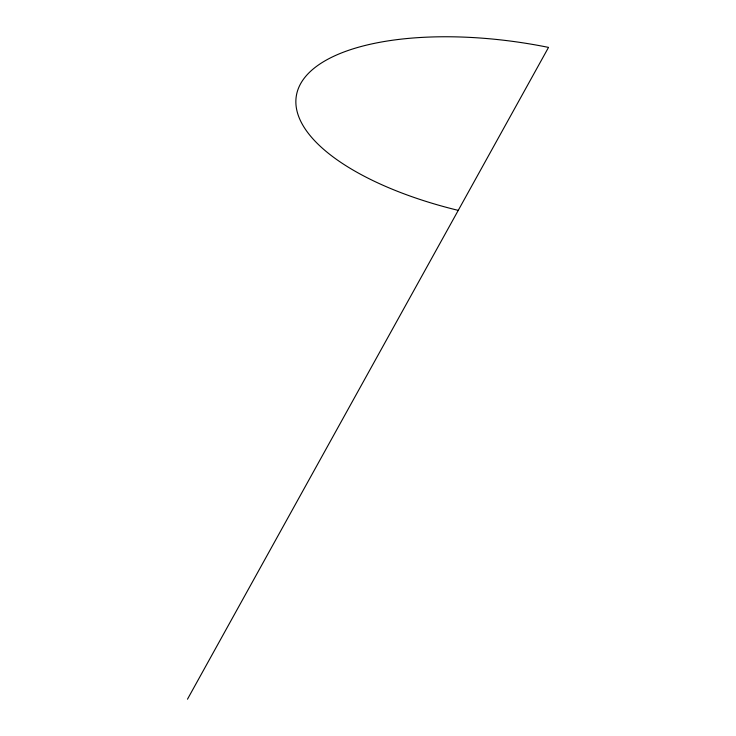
<?xml version="1.0" encoding="UTF-8"?>
<svg xmlns="http://www.w3.org/2000/svg" width="736" height="736" viewBox="0 0 736 736"><rect width="100%" height="100%" fill="white"/><g stroke="black" fill="none" stroke-linecap="round" stroke-linejoin="round"><path stroke-width="1.1" d="M187.478 699.2L548.522 47.398A219.724 88.67 9.2 0 0 300.61 83.729A219.724 88.67 9.2 0 0 458.197 210.358"/></g></svg>
